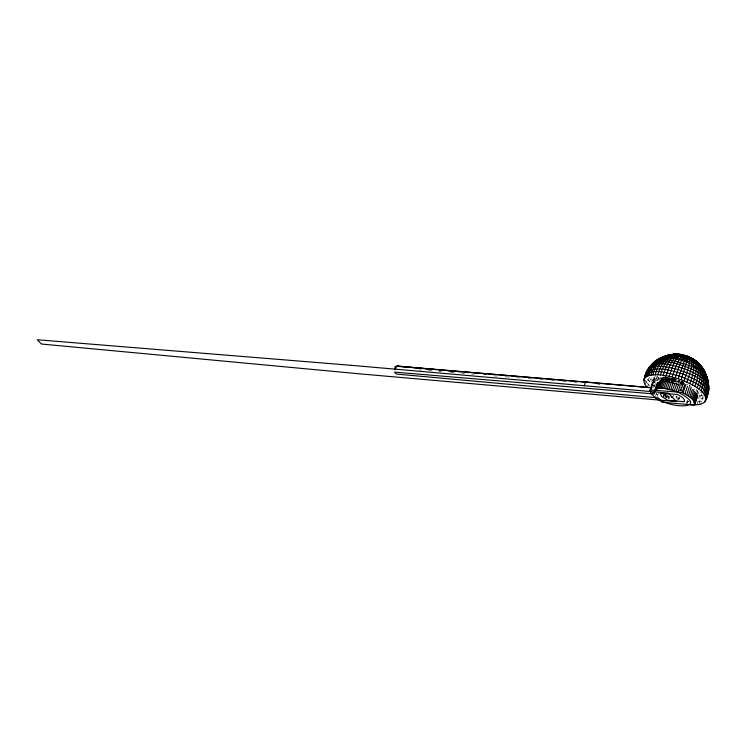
<?xml version="1.0" encoding="UTF-8"?>
<svg xmlns="http://www.w3.org/2000/svg" width="746" height="746" viewBox="0 0 746 746"><rect width="100%" height="100%" fill="white"/><g stroke="black" fill="none" stroke-linecap="round" stroke-linejoin="round"><path stroke-width="0.56" stroke-dasharray="3.73 2.8" d="M681.219 381.057L680.949 384.022L683.224 384.423L683.187 382.875L676.79 381.243L671.148 378.418L669.022 380.749L665.329 376.609L661.236 381.253M697.603 392.983L697.771 390.857M680.473 387.127L681.788 387.388L682.161 381.243M701.66 393.646L698.899 404.463M696.829 404.733L698.75 399.026L699.785 392.862L701.781 392.601M661.254 380.096L661.17 380.656L664.145 376.59L661.254 380.096L662.681 377.896L665.469 376.721L663.53 380.628M675.307 378.185L668.882 379.5L667.241 380.563L666.56 378.082L668.22 377.467L666.486 378.259L670.449 377.737M703.04 396.331L700.736 404.052M681.546 388.974L681.238 390.55L679.811 390.27M682.301 387.715L683.504 382.53M678.59 383.416L679.28 380.563L680.259 380.833M683.84 382.073L683.028 384.852L681.648 384.19L682.487 381.43M645.094 384.535L647.015 378.837L650.866 383.155L654.923 375.825M681.257 383.668L681.853 381.57M647.388 387.388L649.309 381.691L652.256 376.189M668.155 398.411L668.724 396.546M686.684 404.36L688.605 398.653M663.147 396.434L663.744 394.55L669.61 396.956L668.985 398.83M679.615 380.246L678.72 382.987M677.872 381.626L678.31 380.264M679.718 396.909L678.776 399.828L676.725 399.259M665.712 398.606L666.635 395.8M680.203 383.575L680.66 382.166C674.636 380.134 667.213 377.187 661.17 380.46L662.681 377.896M677.974 381.999L678.627 379.994M676.025 398.01L676.669 396.07M653.104 381.299L654.932 375.881M653.347 381.029L655.091 375.518M653.44 381.905L655.631 375.397M653.748 382.829L655.939 376.329M652.806 388.144L656.825 376.217M654.261 386.988L657.907 376.143M657.739 380.432L658.839 377.178M659.222 380.404L660.313 377.15M655.408 396.639L656.508 393.384M660.881 380.376L661.972 377.131M657.235 396.611L658.326 393.366M662.709 380.348L663.8 377.103M664.686 380.311L665.786 377.056M665.73 380.721L666.56 378.082L673.368 378.679M666.803 380.246L667.539 378.082M663.418 396.266L664.089 394.28M663.576 396.406L664.304 394.242M669.05 380.143L669.777 377.98M670.011 380.609L670.738 378.436M664.966 397.077L665.964 394.102M666.588 397.851L667.26 395.874M668.285 398.588L668.957 396.602M672.64 398.028L673.619 395.119M681.555 383.808L682.245 381.756M680.24 390.895L681.909 385.934M681.294 390.96L680.417 390.456L683.868 380.199M677.554 400.388L678.226 398.401L679.979 398.746M686.348 403.194L687.355 400.22M687.57 403.036L688.241 401.059M696.046 391.445L696.773 389.272M696.764 392.452L697.501 390.279M698.293 393.869L699.021 391.706M677.2 382.456L677.676 381.057M680.706 384.6L681.751 381.523M674.132 381.56L674.617 380.162M673.106 379.807L672.612 381.197L671.12 380.908L671.624 379.518M669.675 380.684L670.178 379.294M668.276 380.525L669.376 377.83L670.738 377.98M664.574 380.497L665.74 377.802L669.376 377.83M675.344 381.085L676.109 379.108M649.775 385.999L646.922 383.08L649.393 377.476L652.19 380.348M662.607 380.833L664.593 376.926M661.814 381.113L663.828 377.187M661.143 381.448L663.185 377.513M676.23 382.633L676.79 381.243M667.474 397.655L668.369 395.52M666.476 397.133L667.409 395.016M673.2 379.108L672.342 381.038L663.604 376.721L662.094 378.837L662.28 380.581L665.507 377.14M665.068 397.646L666.514 394.494M652.666 384.638L657.189 376.32L663.436 380.348L666.756 374.865M673.741 379.928L672.892 381.197L667.968 377.83L666.952 380.441L665.721 380.432L666.859 377.737M668.416 382.847L669.796 379.947M664.705 396.051L665.693 393.963M675.083 382.185L675.745 380.833M663.418 396.518L664.434 394.457M660.555 381.439L662.383 378.735L665.74 377.802M665.861 381.626L667.353 378.781M659.604 381.831L662.877 376.301M673.964 381.7L674.72 380.395M659.082 377.681L657.44 380.441L653.748 377.597M670.98 381.952L672.817 379.444M662.625 381.234L665.805 377.709M664.639 381.309L667.968 377.83M663.632 376.758L663.045 378.754L664.043 380.637L666.234 378.297M667.148 381.374L670.421 377.896M670.934 380.106L671.95 378.94M668.565 378.399L666.346 380.721L664.071 377.084M674.785 381.374L676.24 380.05M673.312 381.654L676.65 379.22M666.877 380.059L668.556 379.052L674.076 378.194M672.64 381.262L676.361 379.052M666.626 379.565L670.589 378.371M666.467 379.108L670.477 378.045M689.052 385.859L690.264 385.356M670.999 381.355L676.09 378.884M666.42 378.67L668.155 377.83L669.777 380.423L675.643 378.53M671.269 380.525L675.848 378.707M704.243 397.805L698.75 399.026M669.283 379.956L675.456 378.362M703.226 395.315L699.384 395.986M701.818 401.273L697.892 401.954M687.169 384.563L687.971 384.46M419.252 369.876L421.565 370.053M428.521 370.613L431.999 370.893M438.946 371.452L441.268 371.639M450.537 372.375L455.172 372.748M462.128 373.308L464.441 373.494M471.397 374.044L473.71 374.231M493.414 375.807L499.205 376.273M505.005 376.739L509.639 377.103M516.596 377.663L521.23 378.035M528.177 378.595L532.812 378.959M539.768 379.518L543.247 379.798M551.359 380.451L554.837 380.721M562.941 381.374L566.419 381.654M574.532 382.306L576.854 382.484M678.897 383.192L684.474 383.686M597.723 384.227L600.045 384.432M683.187 382.875L684.175 382.987L684.296 384.535M687.7 401.581L689.556 401.786M681.975 385.803L683.177 385.99M679.196 397.497L673.116 395.94M676.435 397.982L678.226 398.401M680.343 383.845L683.047 384.591M679.531 390.289L681.49 390.829M680.66 382.166L684.781 384.125M679.475 389.962L680.417 390.456M655.855 393.739L657.478 394.681M653.972 381.803L655.305 382.773M653.347 385.123L654.708 386.111M689.332 385.626L690.097 386.344M646.922 383.08L645.178 380.301M689.714 385.635L689.994 387.211"/><path stroke-width="1.12" d="M707.544 394.401C714.463 376.87 692.81 368.748 679.848 364.71C665.954 359.87 647.36 359.068 644.619 377.774L644.749 378.996M707.562 383.248C707.926 355.842 662.42 343.897 648.973 368.636C657.841 359.068 674.02 366.1 684.791 368.934C696.326 373.56 715.983 381.877 705.968 397.721C706.425 405.404 695.617 405.022 690.33 404.724M394.718 369.811L395.194 366.715L397.767 366.118L651.053 387.761M647.388 387.388C640.143 381.588 646.306 372.59 650.158 366.762M644.619 377.774C650.428 366.109 669.516 373.933 679.186 375.881C688.446 380.255 712.262 386.698 705.455 401.096M645.728 374.968C649.505 361.204 668.118 367.312 678.021 369.484C688.922 373.811 706.275 378.026 708.346 391.398M650.745 367.34L650.904 366.295M697.566 396.042L694.479 405.069L662.709 402.29L655.044 397.721L650.465 392.592L650.186 389.971L652.741 382.39M704.839 373.681L704.867 372.012C701.231 364.822 694.75 358.294 686.749 356.467C694.06 358.518 684.772 375.928 684.194 381.001C692.307 384.843 702.322 388.825 705.968 397.721M706.182 376.469C705.073 367.778 697.193 361.045 689.612 357.297C702.331 361.381 701.967 377.718 697.118 387.799M707.227 379.369L706.313 375.592M708.532 388.377L708.448 383.174M708.01 393.235L706.565 398.308C711.945 384.6 692.475 378.604 683.149 374.147C671.913 370.771 658.168 365.633 647.127 371.89L643.985 379.537M643.807 380.674L645.262 375.602M645.215 377.588L646.26 376.786C651.277 345.016 695.738 359.992 707.264 377.411M646.26 376.786L647.584 376.105C649.132 369.484 652.899 363.311 658.485 359.348M647.584 376.105L649.169 375.555C652.172 357.884 669.992 351.217 685.145 358.556C701.762 361.763 712.262 377.579 703.804 393.664M649.169 375.555L651.006 375.154C653.086 366.286 659.156 357.726 668.22 355.124M651.006 375.154L653.076 374.884C655.342 360.915 669.731 350.312 683.569 355.171C676.92 353.511 669.638 354.014 663.362 356.812M653.076 374.884L655.352 374.753C657.552 363.134 668.332 351.058 681.051 354.779M655.352 374.753L657.823 374.781C660.238 365.792 666.56 353.464 677.508 354.639C684.194 355.637 690.759 357.931 696.428 361.651M657.823 374.781L660.452 374.94C662.98 366.417 667.679 355.497 677.676 354.257M660.452 374.94L663.222 375.247C665.954 367.041 670.076 354.648 680.445 354.481M663.222 375.247L666.113 375.695C669.031 368.132 672.37 353.986 682.702 355.003M666.113 375.695L669.078 376.282C672.305 369.289 674.748 352.989 685.341 355.628L686.152 356.262L680.361 354.62M669.078 376.282L672.109 377C675.037 369.587 676.697 360.421 683.196 355.236C699.095 356.131 693.304 373.97 689.817 383.556M672.109 377L675.158 377.84C678.338 370.771 679.466 360.495 685.341 355.628M395.492 369.177L396.48 366.249L587.242 382.176L585.563 381.915L584.249 385.822M650.064 390.783L652.909 382.027M650.521 390.578L652.349 385.16M654.829 390.121L657.161 383.183C664.313 379.313 673.088 382.81 680.212 385.206L677.881 392.135C711.684 409.526 669.003 409.209 658.196 397.888L396.415 374.063L394.513 372.105L654.373 393.972C653.44 383.323 672.426 390.363 677.881 392.135M655.454 389.645L657.785 382.707M656.238 389.244L658.569 382.306M657.17 388.918L659.511 381.989M658.261 388.675L660.592 381.747M659.483 388.517L661.814 381.588M660.825 388.442L663.166 381.514M662.289 388.461L664.621 381.523M663.847 388.554L666.178 381.616M665.479 388.741L667.819 381.803M667.185 389.002L669.526 382.064M668.948 389.347L671.279 382.409M670.729 389.766L673.069 382.838M672.538 390.27L674.869 383.332M674.337 390.829L676.678 383.892M675.158 377.84L678.207 378.791L686.208 355.842L687.523 356.579L687.001 360.766L681.229 379.845L684.194 381.001M676.128 391.454L678.459 384.516M650.186 389.971L682.124 392.396L684.669 384.805M686.003 384.181L683.084 392.853C687.57 395.566 694.74 398.578 694.647 404.714L693.845 401.124L696.4 393.534M684.959 393.841L687.514 386.251M686.712 394.858L689.267 387.277M688.325 395.902L691.244 387.23M689.789 396.965L692.344 389.375M691.085 398.019L694.004 389.347M692.195 399.073L694.75 391.491M693.127 400.117L695.673 392.527M694.367 402.094L697.286 393.422M694.675 403.026L697.23 395.436M694.479 405.069L697.687 395.231M687.057 382.241C688.511 374.828 696.811 360.588 687.113 356.215M692.428 384.927C695.309 376.907 700.522 360.663 688.94 357.465L689.416 357.744M694.871 386.344C698.237 377.728 701.744 362.985 691.094 358.108M699.161 389.272C703.954 379.145 703.842 363.311 691.747 358.537M700.96 390.755C704.895 381.793 705.567 369.429 697.566 362.472M702.518 392.219C707.758 381.448 705.791 365.792 694.069 360.215M704.811 395.072C712.449 381.299 704.252 365.046 689.295 361.661C677.126 356.663 660.434 352.681 651.342 365.335M705.539 396.434C714.323 381.29 702.592 369.764 688.717 365.437C677.983 362.024 663.642 355.805 653.496 363.227M704.69 402.019L705.8 399.231M706.098 398.942L707.208 396.135M707.376 395.399L708.513 390.279L708.579 386.12M645.896 373.839L648.414 369.484M647.127 372.273L648.806 369.727M664.518 356.262L659.837 358.388L658.429 359.731L660.247 358.817M667.027 356.457L667.446 355.945L659.026 359.012M661.702 357.707L662.448 357.129M664.518 356.681L667.083 355.721M657.198 361.092L655.473 362.22L657.571 360.271M686.562 357.138L688.511 356.691M650.988 393.562L654.923 391.902M679.569 354.732L675.261 354.173L666.038 355.73M671.587 354.807L677.452 354.714M674.431 354.807L678.897 354.76M395.194 366.715L397.767 366.118L427.868 368.897M395.837 366.687L397.832 366.183M669.983 355.255L668.034 355.497L670.645 354.91M669.656 354.816L675.046 354.602M585.563 381.915L651.706 387.706M672.081 397.003L671.102 396.919L672.416 397.348M430.172 369.111L435.953 369.634M439.422 369.941L444.038 370.361M447.507 370.678L452.123 371.088M456.748 371.508L461.364 371.928M464.833 372.245L469.458 372.655M474.074 373.075L477.543 373.392M483.315 373.914L485.627 374.119M678.366 354.303L680.287 354.732M684.362 355.777L685.555 356.075M688.81 356.914L689.612 357.166M678.207 378.791L681.229 379.845M683.858 355.152L684.959 355.917M682.058 392.396L683.084 392.853L682.124 392.396M661.749 401.833L662.774 402.29M692.344 358.966L694.955 360.439L699.03 364.44M681.863 354.872L683.215 355.572M698.694 363.796L701.128 366.463M701.744 367.209L704.569 371.088M703.879 371.154L705.865 374.688M705.315 372.59L708.01 380.255L708.569 384.302M707.628 379.108L708.122 381.337M707.478 380.357L708.411 385.356M703.245 369.512L703.329 370.286M660.247 393.31L661.59 396.396L667.586 400.276L684.418 401.758C685.173 397.916 679.998 396.005 677.34 394.447L660.247 393.31M351.739 365.353L37.3 339.756L41.459 344.027L360.057 373.886L676.575 401.609L668.257 393.077L351.739 365.353"/></g></svg>
